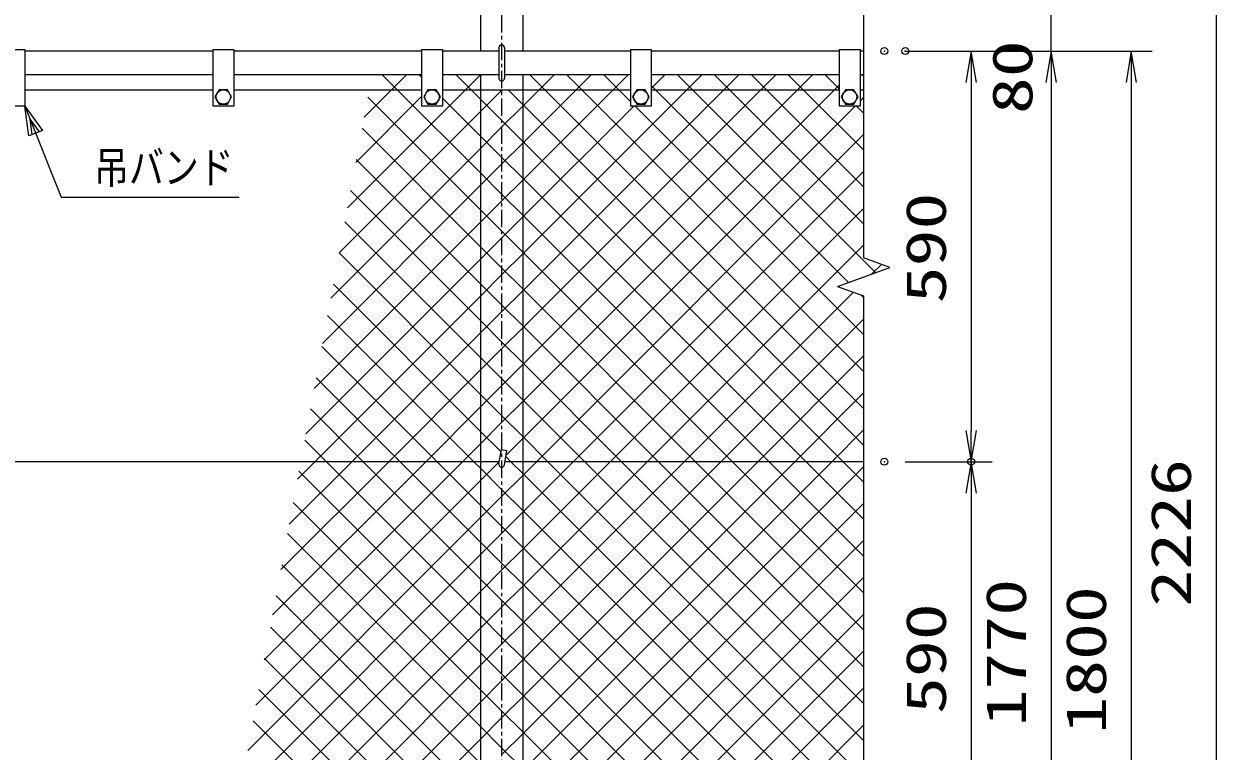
# Model space of a CAD drawing. Units: millimetres, scale not verified. Extents: x -4425 to 4425, y -3150 to 3150.
# Drawn here: x -1908 to -195, y 695 to 1740 of the extents above; entities that cross this region are included whole.
import ezdxf
from ezdxf.enums import TextEntityAlignment as Align

# ---------------------------------------------------------------- set-up
doc = ezdxf.new("R2010")
doc.units = ezdxf.units.MM
doc.header["$LTSCALE"] = 20
doc.header["$PDMODE"] = 32
doc.header["$PDSIZE"] = 10
doc.linetypes.add('USER1', pattern=[2, 1.25, -0.25, 0.25, -0.25])
for name, color, linetype, lineweight in [('0-0_1', 7, 'Continuous', 25), ('0-1_0', 7, 'Continuous', 25), ('0-2_2', 7, 'Continuous', 25), ('0-5_EXTCNT-L', 4, 'Continuous', 25)]:
    doc.layers.add(name, color=color, linetype=linetype, lineweight=lineweight)
doc.layers.add('0-3_DEFPOINTS', color=7, linetype='Continuous')
doc.styles.add('ＭＳ ゴシック', font='')
doc.styles.get('ＭＳ ゴシック').set_extended_font_data('MS Gothic')

# ---------------------------------------------------------------- blocks, each defined once
blk = doc.blocks.new('C85')
at = {"layer": '0-0_1', "color": 4}
blk.add_line((75088.7, 88811), (75168.3, 88738.1), dxfattribs=at)
blk = doc.blocks.new('C90')
at = {"layer": '0-0_1', "color": 4}
blk.add_lwpolyline([(51184, 93381.2), (51068.3, 94239.3), (51574.2, 93536.6)], close=True, dxfattribs=at)
for points in [[(51068.3, 94239.3), (52112.1, 91618.5), (57228.1, 91618.5)], [(51281.6, 93420.1), (51223.7, 93849.1), (51476.7, 93497.8)]]:
    blk.add_lwpolyline(points, dxfattribs=at)
blk = doc.blocks.new('DARROWS')
at = {"layer": '0-1_0', "color": 2}
blk.add_line((0, 0), (-19.982, 0), dxfattribs=at)
blk.add_lwpolyline([(-20, -3.333), (0, 0), (-20, 3.333)], dxfattribs=at)

msp = doc.modelspace()

# ---------------------------------------------------------------- linework, layer by layer
at = {"layer": '0-0_1', "color": 4, "linetype": 'USER1'}
msp.add_line((-1221.61, 2232.72), (-1221.61, -463.58), dxfattribs=at)
at = {"layer": '0-0_1', "color": 4}
for p, q in [((-701.61, 2190.05), (-701.61, 1403.83)), ((-739.19, 1362.78), (-701.61, 1349.1)), ((-701.61, 1349.1), (-701.61, 267.83))]:
    msp.add_line(p, q, dxfattribs=at)
at = {"layer": '0-0_1'}
for p, q in [((-1251.91, 2143.79), (-1251.91, 1700.96)), ((-1191.31, 2143.79), (-1191.31, 1700.96)), ((-1251.91, 1718.96), (-1251.91, 1700.96)), ((-1191.31, 1718.96), (-1191.31, 1700.96)), ((-1636.61, 1700.96), (-1906.61, 1700.96)), ((-1636.61, 1702.96), (-1636.61, 1621.96)), ((-1336.61, 1700.96), (-1606.61, 1700.96)), ((-1336.61, 1702.96), (-1336.61, 1621.96)), ((-1225.61, 1700.96), (-1306.61, 1700.96)), ((-1225.61, 1705.96), (-1225.61, 1661.96)), ((-1217.61, 1705.96), (-1217.61, 1661.96)), ((-1036.61, 1700.96), (-1217.61, 1700.96)), ((-1036.61, 1702.96), (-1036.61, 1621.96)), ((-736.61, 1700.96), (-1006.61, 1700.96)), ((-736.61, 1702.96), (-736.61, 1621.96)), ((-701.61, 1700.96), (-706.61, 1700.96)), ((-1636.61, 1666.96), (-1906.61, 1666.96)), ((-1336.61, 1666.96), (-1606.61, 1666.96)), ((-1225.61, 1666.96), (-1306.61, 1666.96)), ((-1251.91, 1666.96), (-1251.91, -35.04)), ((-1036.61, 1666.96), (-1217.61, 1666.96)), ((-1191.31, 1666.96), (-1191.31, -35.04)), ((-736.61, 1666.96), (-1006.61, 1666.96)), ((-701.61, 1666.96), (-706.61, 1666.96)), ((-1636.61, 1644.96), (-1906.61, 1644.96)), ((-1336.61, 1644.96), (-1606.61, 1644.96)), ((-1036.61, 1644.96), (-1306.61, 1644.96)), ((-736.61, 1644.96), (-1006.61, 1644.96)), ((-701.61, 1644.96), (-706.61, 1644.96)), ((-1217.65, 1106.38), (-1214, 1127.06)), ((-1224.96, 1110.96), (-3216.84, 1110.96)), ((-701.61, 1110.96), (-1216.84, 1110.96))]:
    msp.add_line(p, q, dxfattribs=at)
for points in [[(-1936.61, 1702.96), (-1906.61, 1702.96), (-1906.61, 1621.96), (-1936.61, 1621.96)], [(-1636.61, 1702.96), (-1606.61, 1702.96), (-1606.61, 1621.96), (-1636.61, 1621.96)], [(-1336.61, 1702.96), (-1306.61, 1702.96), (-1306.61, 1621.96), (-1336.61, 1621.96)], [(-1036.61, 1702.96), (-1006.61, 1702.96), (-1006.61, 1621.96), (-1036.61, 1621.96)], [(-736.61, 1702.96), (-706.61, 1702.96), (-706.61, 1621.96), (-736.61, 1621.96)], [(-1225.54, 1107.71), (-1221.89, 1128.39), (-1214, 1127.06)]]:
    msp.add_lwpolyline(points, dxfattribs=at)
at = {"layer": '0-0_1', "color": 4}
msp.add_lwpolyline([(-739.19, 1362.78), (-664.02, 1390.14), (-701.61, 1403.83)], dxfattribs=at)
at = {"layer": '0-0_1'}
for centre, start, end in [((-1221.61, 1705.96), 0, 179.99992), ((-1221.61, 1661.96), 179.99992, 0), ((-1221.61, 1106.96), 169.25091, 351.57761)]:
    msp.add_arc(centre, 4, start, end, dxfattribs=at)
at = {"layer": '0-1_0', "color": 2}
for p, q in [((-195.02, 2057.14), (-195.02, -54.04)), ((-432.02, 1700.96), (-432.02, 1780.96)), ((-547.02, 1655.96), (-547.02, 1155.96)), ((-432.02, 1655.96), (-432.02, -24.05)), ((-432.02, 1655.96), (-432.02, 1610.96)), ((-317.02, 1655.96), (-317.02, -54.04)), ((-547.02, 1065.96), (-547.02, 565.96))]:
    msp.add_line(p, q, dxfattribs=at)
at = {"layer": '0-1_0', "color": 1}
for p, q in [((-641.61, 1700.96), (-517.02, 1700.96)), ((-641.61, 1700.96), (-402.02, 1700.96)), ((-611.61, 1700.96), (-287.02, 1700.96)), ((-611.61, 1700.96), (-402.02, 1700.96)), ((-641.61, 1110.96), (-517.02, 1110.96)), ((-641.61, 1110.96), (-517.02, 1110.96))]:
    msp.add_line(p, q, dxfattribs=at)
at = {"layer": '0-2_2'}
for points in [[(-1609.61, 1634.96), (-1615.61, 1645.36), (-1627.61, 1645.36), (-1633.61, 1634.96), (-1627.61, 1624.57), (-1615.61, 1624.57)], [(-1309.61, 1634.96), (-1315.61, 1645.36), (-1327.61, 1645.36), (-1333.61, 1634.96), (-1327.61, 1624.57), (-1315.61, 1624.57)], [(-1009.61, 1634.96), (-1015.61, 1645.36), (-1027.61, 1645.36), (-1033.61, 1634.96), (-1027.61, 1624.57), (-1015.61, 1624.57)], [(-709.61, 1634.96), (-715.61, 1645.36), (-727.61, 1645.36), (-733.61, 1634.96), (-727.61, 1624.57), (-715.61, 1624.57)]]:
    msp.add_lwpolyline(points, close=True, dxfattribs=at)
for centre in [(-1621.61, 1634.96), (-1321.61, 1634.96), (-1021.61, 1634.96), (-721.61, 1634.96)]:
    msp.add_circle(centre, 10.39, dxfattribs=at)
at = {"layer": '0-3_DEFPOINTS'}
for p in [(-671.61, 1700.96), (-641.61, 1700.96), (-641.61, 1700.96), (-671.61, 1110.96), (-547.02, 1110.96)]:
    msp.add_point(p, dxfattribs=at)
at = {"layer": '0-5_EXTCNT-L'}
for p, q in [((-1336.61, 1663.5), (-1340.07, 1666.96)), ((-1306.61, 1665.47), (-1305.11, 1666.96)), ((-1158.97, 1644.96), (-1180.97, 1666.96)), ((-1168.01, 1644.96), (-1146.01, 1666.96)), ((-1105.93, 1644.96), (-1127.94, 1666.96)), ((-1114.98, 1644.96), (-1092.98, 1666.96)), ((-1061.95, 1644.96), (-1039.95, 1666.96)), ((-1006.61, 1647.27), (-986.92, 1666.96)), ((-955.88, 1644.96), (-933.88, 1666.96)), ((-893.8, 1644.96), (-915.8, 1666.96)), ((-902.85, 1644.96), (-880.85, 1666.96)), ((-840.77, 1644.96), (-862.77, 1666.96)), ((-849.82, 1644.96), (-827.82, 1666.96)), ((-787.74, 1644.96), (-809.74, 1666.96)), ((-796.78, 1644.96), (-774.78, 1666.96)), ((-736.61, 1646.87), (-756.7, 1666.96)), ((-701.61, 1664.9), (-703.67, 1666.96)), ((-1191.31, 1621.67), (-1168.01, 1644.96)), ((-1191.31, 1568.64), (-1114.98, 1644.96)), ((-1191.31, 1515.61), (-1061.95, 1644.96)), ((-1191.31, 1409.54), (-955.88, 1644.96)), ((-1191.31, 1356.51), (-902.85, 1644.96)), ((-1191.31, 1303.47), (-849.82, 1644.96)), ((-1191.31, 1250.44), (-796.78, 1644.96)), ((-701.61, 1187.6), (-1158.97, 1644.96)), ((-701.61, 1240.64), (-1105.93, 1644.96)), ((-701.61, 1452.77), (-893.8, 1644.96)), ((-701.61, 1505.8), (-840.77, 1644.96)), ((-701.61, 1558.83), (-787.74, 1644.96)), ((-1431.27, 1540.81), (-1336.61, 1635.47)), ((-1251.91, 1472.74), (-1413.99, 1634.82)), ((-706.61, 1629.08), (-701.61, 1634.07)), ((-1221.61, 1591.37), (-1191.31, 1621.67)), ((-701.61, 1293.67), (-1029.9, 1621.96)), ((-701.61, 1611.87), (-711.7, 1621.96)), ((-1251.91, 1419.7), (-1422.23, 1590.02)), ((-1251.91, 1561.07), (-1221.61, 1591.37)), ((-1171.68, 1110.96), (-701.61, 1581.04)), ((-1467.1, 1345.88), (-1251.91, 1561.07)), ((-1221.61, 1538.34), (-1191.31, 1568.64)), ((-1251.91, 1366.67), (-1430.46, 1545.22)), ((-1251.91, 1508.04), (-1221.61, 1538.34)), ((-1118.65, 1110.96), (-701.61, 1528.01)), ((-1479.04, 1280.91), (-1251.91, 1508.04)), ((-1221.61, 1485.31), (-1191.31, 1515.61)), ((-1251.91, 1313.64), (-1438.69, 1500.42)), ((-1251.91, 1455.01), (-1221.61, 1485.31)), ((-1065.62, 1110.96), (-701.61, 1474.98)), ((-1221.61, 1442.44), (-1251.91, 1472.74)), ((-1490.98, 1215.93), (-1251.91, 1455.01)), ((-1251.91, 1260.61), (-1446.93, 1455.63)), ((-1191.31, 1412.14), (-1221.61, 1442.44)), ((-1012.59, 1110.96), (-701.61, 1421.94)), ((-1251.91, 1207.57), (-1455.16, 1410.83)), ((-1221.61, 1389.4), (-1251.91, 1419.7)), ((-1221.61, 1379.24), (-1191.31, 1409.54)), ((-890.13, 1110.96), (-1191.31, 1412.14)), ((-1191.31, 1359.1), (-1221.61, 1389.4)), ((-689.73, 1380.79), (-676.01, 1394.51)), ((-1251.91, 1348.94), (-1221.61, 1379.24)), ((-1221.61, 1336.37), (-1251.91, 1366.67)), ((-1221.61, 1326.21), (-1191.31, 1356.51)), ((-943.17, 1110.96), (-1191.31, 1359.1)), ((-959.55, 1110.96), (-716.13, 1354.39)), ((-1489.88, 1110.96), (-1251.91, 1348.94)), ((-1191.31, 1306.07), (-1221.61, 1336.37)), ((-701.61, 1346.7), (-704.02, 1349.11)), ((-1261.36, 1110.96), (-1471.63, 1321.23)), ((-1251.91, 1295.91), (-1221.61, 1326.21)), ((-1221.61, 1283.34), (-1251.91, 1313.64)), ((-1221.61, 1273.17), (-1191.31, 1303.47)), ((-996.2, 1110.96), (-1191.31, 1306.07)), ((-906.52, 1110.96), (-701.61, 1315.88)), ((-1436.85, 1110.96), (-1251.91, 1295.91)), ((-1314.4, 1110.96), (-1479.86, 1276.43)), ((-1251.91, 1242.87), (-1221.61, 1273.17)), ((-1191.31, 1253.04), (-1221.61, 1283.34)), ((-1221.61, 1230.3), (-1251.91, 1260.61)), ((-1049.23, 1110.96), (-1191.31, 1253.04)), ((-853.49, 1110.96), (-701.61, 1262.84)), ((-1383.82, 1110.96), (-1251.91, 1242.87)), ((-1221.61, 1220.14), (-1191.31, 1250.44)), ((-1367.43, 1110.96), (-1488.1, 1231.63)), ((-1251.91, 1189.84), (-1221.61, 1220.14)), ((-1191.31, 1200.01), (-1221.61, 1230.3)), ((-1221.61, 1177.27), (-1251.91, 1207.57)), ((-1102.26, 1110.96), (-1191.31, 1200.01)), ((-800.45, 1110.96), (-701.61, 1209.81)), ((-1420.46, 1110.96), (-1496.33, 1186.83)), ((-1330.78, 1110.96), (-1251.91, 1189.84)), ((-1191.31, 1146.97), (-1221.61, 1177.27)), ((-747.42, 1110.96), (-701.61, 1156.78)), ((-1473.5, 1110.96), (-1504.56, 1142.03)), ((-1155.3, 1110.96), (-1191.31, 1146.97)), ((-1208.33, 1110.96), (-1215.57, 1118.2)), ((-1562.63, 826.08), (-1277.75, 1110.96)), ((-1550.69, 891.06), (-1330.78, 1110.96)), ((-1538.75, 956.03), (-1383.82, 1110.96)), ((-1526.81, 1021.01), (-1436.85, 1110.96)), ((-1514.86, 1085.98), (-1489.88, 1110.96)), ((-1251.91, 889.37), (-1473.5, 1110.96)), ((-1251.91, 942.41), (-1420.46, 1110.96)), ((-1251.91, 995.44), (-1367.43, 1110.96)), ((-1251.91, 1048.47), (-1314.4, 1110.96)), ((-1191.31, 1091.34), (-1171.68, 1110.96)), ((-1191.31, 1038.31), (-1118.65, 1110.96)), ((-1191.31, 985.28), (-1065.62, 1110.96)), ((-1191.31, 932.24), (-1012.59, 1110.96)), ((-1191.31, 879.21), (-959.55, 1110.96)), ((-1191.31, 826.18), (-906.52, 1110.96)), ((-1191.31, 773.14), (-853.49, 1110.96)), ((-1191.31, 720.11), (-800.45, 1110.96)), ((-1191.31, 667.08), (-747.42, 1110.96)), ((-701.61, 657.27), (-1155.3, 1110.96)), ((-701.61, 710.31), (-1102.26, 1110.96)), ((-701.61, 763.34), (-1049.23, 1110.96)), ((-701.61, 816.37), (-996.2, 1110.96)), ((-701.61, 869.4), (-943.17, 1110.96)), ((-701.61, 922.44), (-890.13, 1110.96)), ((-701.61, 975.47), (-837.1, 1110.96)), ((-701.61, 1028.5), (-784.07, 1110.96)), ((-701.61, 1081.54), (-731.03, 1110.96)), ((-1221.61, 1061.04), (-1191.31, 1091.34)), ((-1251.91, 1030.74), (-1221.61, 1061.04)), ((-1221.61, 1018.17), (-1251.91, 1048.47)), ((-1586.51, 696.13), (-1251.91, 1030.74)), ((-1221.61, 1008.01), (-1191.31, 1038.31)), ((-1191.31, 987.87), (-1221.61, 1018.17)), ((-1251.91, 730.28), (-1529.26, 1007.63)), ((-1251.91, 977.71), (-1221.61, 1008.01)), ((-1221.61, 965.14), (-1251.91, 995.44)), ((-1598.46, 631.16), (-1251.91, 977.71)), ((-1221.61, 954.98), (-1191.31, 985.28)), ((-724.4, 520.96), (-1191.31, 987.87)), ((-1251.91, 677.24), (-1537.5, 962.83)), ((-1191.31, 934.84), (-1221.61, 965.14)), ((-1251.91, 924.68), (-1221.61, 954.98)), ((-1221.61, 912.11), (-1251.91, 942.41)), ((-1221.61, 901.94), (-1191.31, 932.24)), ((-777.43, 520.96), (-1191.31, 934.84)), ((-1610.4, 566.19), (-1251.91, 924.68)), ((-1251.91, 624.21), (-1545.73, 918.03)), ((-1191.31, 881.81), (-1221.61, 912.11)), ((-1251.91, 871.64), (-1221.61, 901.94)), ((-1221.61, 859.07), (-1251.91, 889.37)), ((-1221.61, 848.91), (-1191.31, 879.21)), ((-830.46, 520.96), (-1191.31, 881.81)), ((-1602.59, 520.96), (-1251.91, 871.64)), ((-1191.31, 828.77), (-1221.61, 859.07)), ((-1251.91, 818.61), (-1221.61, 848.91)), ((-1221.61, 795.88), (-1191.31, 826.18)), ((-883.5, 520.96), (-1191.31, 828.77)), ((-1019.22, 520.96), (-701.61, 838.58)), ((-1549.55, 520.96), (-1251.91, 818.61)), ((-1251.91, 765.58), (-1221.61, 795.88)), ((-1307.76, 520.96), (-1570.43, 783.64)), ((-1221.61, 742.84), (-1191.31, 773.14)), ((-966.19, 520.96), (-701.61, 785.55)), ((-1496.52, 520.96), (-1251.91, 765.58)), ((-1360.79, 520.96), (-1578.67, 738.84)), ((-1251.91, 712.54), (-1221.61, 742.84)), ((-1221.61, 699.97), (-1251.91, 730.28)), ((-1221.61, 689.81), (-1191.31, 720.11)), ((-913.16, 520.96), (-701.61, 732.51)), ((-1443.49, 520.96), (-1251.91, 712.54)), ((-1191.31, 669.68), (-1221.61, 699.97))]:
    msp.add_line(p, q, dxfattribs=at)
for points in [[(-1443.21, 1475.83), (-1274.08, 1644.96), (-1252.08, 1666.96)], [(-1419.33, 1605.78), (-1380.15, 1644.96), (-1358.15, 1666.96)], [(-837.1, 1110.96), (-1191.31, 1465.17), (-1221.61, 1495.47), (-1251.91, 1525.77), (-1371.1, 1644.96), (-1393.1, 1666.96)], [(-731.03, 1110.96), (-1191.31, 1571.24), (-1221.61, 1601.54), (-1251.91, 1631.84), (-1265.03, 1644.96), (-1287.03, 1666.96)], [(-1036.61, 1628.67), (-1052.9, 1644.96), (-1074.9, 1666.96)], [(-684.55, 1382.67), (-946.84, 1644.96), (-968.84, 1666.96)], [(-1455.15, 1410.86), (-1251.91, 1614.1), (-1221.61, 1644.41), (-1221.05, 1644.96)], [(-1277.75, 1110.96), (-1251.91, 1136.81), (-1221.61, 1167.11), (-1191.31, 1197.41), (-743.75, 1644.96), (-736.61, 1652.11)], [(-701.61, 1134.57), (-1191.31, 1624.27), (-1212, 1644.96)], [(-723.43, 1368.52), (-999.87, 1644.96), (-1006.61, 1651.7)], [(-784.07, 1110.96), (-1191.31, 1518.2), (-1221.61, 1548.5), (-1251.91, 1578.8), (-1306.61, 1633.5)], [(-1502.92, 1150.96), (-1251.91, 1401.97), (-1221.61, 1432.27), (-1191.31, 1462.57), (-1031.92, 1621.96)], [(-1215.15, 1120.53), (-1191.31, 1144.37), (-713.72, 1621.96)], [(-1222.47, 1125.1), (-1251.91, 1154.54), (-1463.39, 1366.03)], [(-1693.99, 111.36), (-1284.39, 520.96), (-1251.91, 553.44), (-1221.61, 583.74), (-1191.31, 614.04), (-701.61, 1103.74)], [(-1574.57, 761.11), (-1251.91, 1083.77), (-1225.01, 1110.67)], [(-701.61, 286.04), (-936.53, 520.96), (-1191.31, 775.74), (-1221.61, 806.04), (-1251.91, 836.34), (-1512.8, 1097.23)], [(-701.61, 551.21), (-1191.31, 1040.91), (-1221.61, 1071.21), (-1251.91, 1101.51), (-1261.36, 1110.96)], [(-701.61, 604.24), (-1191.31, 1093.94), (-1208.33, 1110.96)], [(-707.07, 238.47), (-989.56, 520.96), (-1191.31, 722.71), (-1221.61, 753.01), (-1251.91, 783.31), (-1521.03, 1052.43)], [(-1215.08, 537.24), (-1191.31, 561.01), (-701.61, 1050.71)], [(-1717.87, -18.59), (-1712.33, -13.04), (-1251.91, 447.38), (-1221.61, 477.68), (-1191.31, 507.98), (-1178.32, 520.96), (-701.61, 997.68)], [(-1636.3, 9.96), (-1251.91, 394.35), (-1221.61, 424.65), (-1191.31, 454.95), (-1125.29, 520.96), (-701.61, 944.65)], [(-1606.61, -13.39), (-1606.26, -13.04), (-1251.91, 341.31), (-1221.61, 371.61), (-1191.31, 401.91), (-1072.26, 520.96), (-701.61, 891.61)], [(-1218.56, 537.83), (-1221.61, 540.88), (-1251.91, 571.18), (-1553.96, 873.23)], [(-736.61, 2.84), (-1191.31, 457.54), (-1221.61, 487.84), (-1251.91, 518.14), (-1254.73, 520.96), (-1562.2, 828.43)]]:
    msp.add_lwpolyline(points, dxfattribs=at)

# ---------------------------------------------------------------- block references
at = {"layer": '0-1_0', "xscale": 2.25, "yscale": 2.25}
for p, rotation in [((-547.02, 1700.96), 90), ((-432.02, 1700.96), 90), ((-432.02, 1700.96), 90), ((-317.02, 1700.96), 90), ((-547.02, 1110.96), 270), ((-547.02, 1110.96), 90)]:
    msp.add_blockref('DARROWS', p, dxfattribs=dict(at, rotation=rotation))
at = {"layer": '0-1_0', "xscale": 0.05, "yscale": 0.05}
for name in ['C90', 'C85']:
    msp.add_blockref(name, (-4460.02, -3090), dxfattribs=at)

# ---------------------------------------------------------------- texts
at = {"layer": '0-0_1', "color": 4, "style": 'ＭＳ ゴシック', "width": 0.8}
msp.add_text('吊バンド', height=45.92, dxfattribs=at).set_placement((-1807.17, 1497.09), align=Align.BOTTOM_LEFT)
at = {"layer": '0-1_0', "color": 3, "style": 'ＭＳ ゴシック', "width": 1.35}
for s, p in [('80', (-441.78, 1610.41)), ('590', (-565.92, 1338.46)), ('2226', (-213.92, 902.55)), ('1770', (-450.92, 730.46)), ('1800', (-335.92, 719.96)), ('590', (-565.92, 748.46))]:
    msp.add_text(s, height=57.77, rotation=90, dxfattribs=at).set_placement(p, align=Align.BOTTOM_LEFT)

doc.saveas('drawing.dxf')
